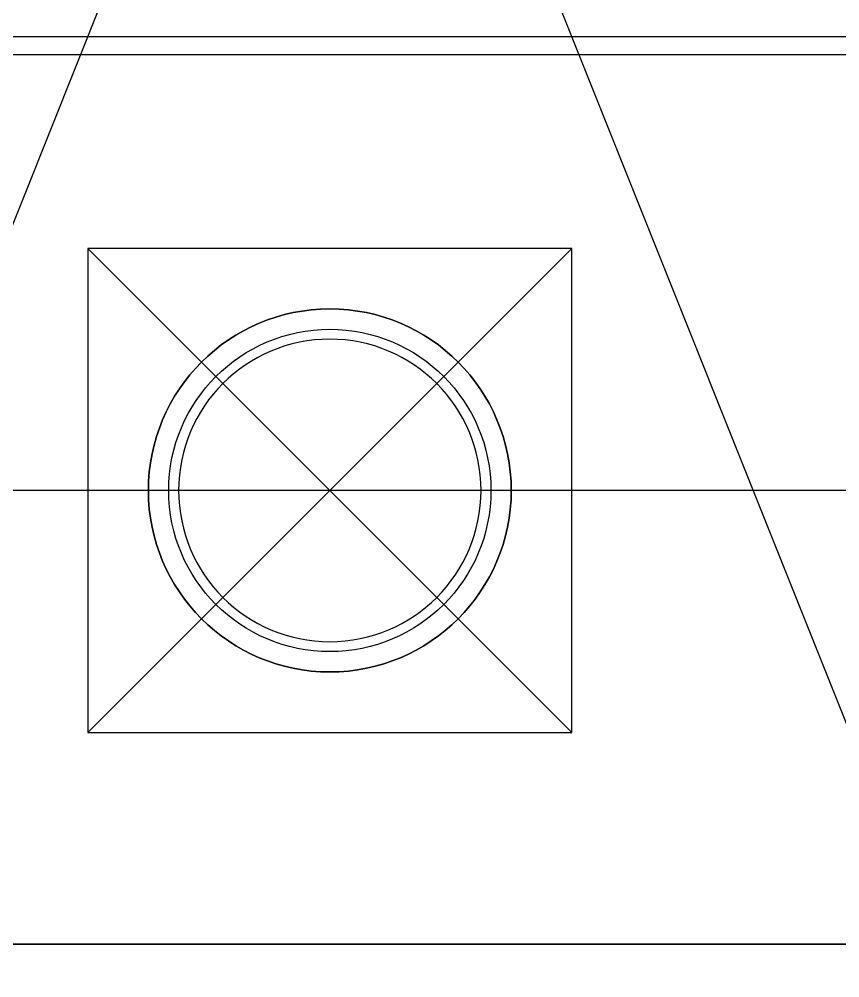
# Model space of a CAD drawing. Header units: centimetres. Extents: x -25.1 to 37.5, y -51.5 to 12.5.
# Drawn here: x 14.486 to 15.843, y -38.055 to -36.471 of the extents above; entities that cross this region are included whole.
import ezdxf

# ---------------------------------------------------------------- set-up
doc = ezdxf.new("R2010")
doc.units = ezdxf.units.CM
doc.header["$MEASUREMENT"] = 0
for name, color, linetype in [('robot assembler v21_Sketch102', 7, 'Continuous'), ('robot assembler v21_Sketch16', 7, 'Continuous'), ('robot assembler v21_Sketch75', 7, 'Continuous'), ('robot assembler v21_Sketch76', 7, 'Continuous'), ('robot assembler v21_Sketch81', 7, 'Continuous'), ('robot assembler v21_Sketch83', 7, 'Continuous'), ('robot assembler v21_Sketch84', 7, 'Continuous'), ('robot assembler v21_Sketch86', 7, 'Continuous'), ('robot assembler v21_Sketch94', 7, 'Continuous')]:
    doc.layers.add(name, color=color, linetype=linetype)

msp = doc.modelspace()

# ---------------------------------------------------------------- linework, layer by layer
at = {"layer": 'robot assembler v21_Sketch102'}
for p, q in [((16.7, -36.53, 49.1), (13.3, -36.53, 49.1)), ((13.3, -38, 49.1), (16.7, -38, 49.1))]:
    msp.add_line(p, q, dxfattribs=at)
msp.add_circle((15, -37.25, 49.1), 0.3, dxfattribs=at)
msp.add_circle((15, -37.25, 49.1), 0.3, dxfattribs=at)
at = {"layer": 'robot assembler v21_Sketch16'}
for p, q in [((16, -38, 46.9), (14, -33, 46.9)), ((14, -38, 46.9), (16, -33, 46.9)), ((0, -36.5, 46.9), (30, -36.5, 46.9)), ((16, -38, 46.9), (14, -38, 46.9))]:
    msp.add_line(p, q, dxfattribs=at)
at = {"layer": 'robot assembler v21_Sketch75'}
msp.add_circle((15, -37.25, 50.1), 0.3, dxfattribs=at)
at = {"layer": 'robot assembler v21_Sketch76'}
for p, q in [((14.6, -36.85, 50.1), (14.6, -37.65, 50.1)), ((14.6, -37.65, 50.1), (15.4, -36.85, 50.1)), ((15.4, -36.85, 50.1), (14.6, -36.85, 50.1)), ((15.4, -37.65, 50.1), (14.6, -36.85, 50.1)), ((15.4, -37.65, 50.1), (15.4, -36.85, 50.1)), ((14.6, -37.65, 50.1), (15.4, -37.65, 50.1))]:
    msp.add_line(p, q, dxfattribs=at)
msp.add_circle((15, -37.25, 50.1), 0.3, dxfattribs=at)
msp.add_point((15, -37.25, 50.1), dxfattribs=at)
at = {"layer": 'robot assembler v21_Sketch81'}
msp.add_line((16, -38, 41.9), (14, -38, 41.9), dxfattribs=at)
at = {"layer": 'robot assembler v21_Sketch81', "extrusion": (-3.77476e-15, -1.22465e-16, -1)}
for radius in [0.3, 0.25]:
    msp.add_circle((-15, -37.25, -41.9), radius, dxfattribs=at)
at = {"layer": 'robot assembler v21_Sketch83'}
for p, q in [((14.6, -36.85, 49.7), (14.6, -37.65, 49.7)), ((15.4, -36.85, 49.7), (14.6, -36.85, 49.7)), ((15.4, -37.65, 49.7), (15.4, -36.85, 49.7)), ((14.6, -37.65, 49.7), (15.4, -37.65, 49.7))]:
    msp.add_line(p, q, dxfattribs=at)
for radius in [0.3, 0.2664]:
    msp.add_circle((15, -37.25, 49.7), radius, dxfattribs=at)
at = {"layer": 'robot assembler v21_Sketch84'}
msp.add_line((16, -38, 41.9), (14, -38, 41.9), dxfattribs=at)
at = {"layer": 'robot assembler v21_Sketch84', "extrusion": (-3.77476e-15, -1.22465e-16, -1)}
msp.add_circle((-15, -37.25, -41.9), 0.3, dxfattribs=at)
at = {"layer": 'robot assembler v21_Sketch86'}
msp.add_line((19.5, -37.25, 23.9), (10.5, -37.25, 23.9), dxfattribs=at)
at = {"layer": 'robot assembler v21_Sketch86', "extrusion": (0, -2.44929e-16, -1)}
msp.add_circle((-15, -37.25, -23.9), 1.5, dxfattribs=at)
at = {"layer": 'robot assembler v21_Sketch94'}
for p, q in [((17.2, -38, 50.7), (12.8, -38, 50.7)), ((12.8, -38, 50.7), (17.2, -38, 50.7)), ((17.2, -38, 48.6), (12.8, -38, 48.6)), ((13.3, -38, 50.11), (16.7, -38, 50.11)), ((16.7, -38, 49.1), (13.3, -38, 49.1)), ((14, -38, 41.9), (16, -38, 41.9))]:
    msp.add_line(p, q, dxfattribs=at)

doc.saveas('drawing.dxf')
